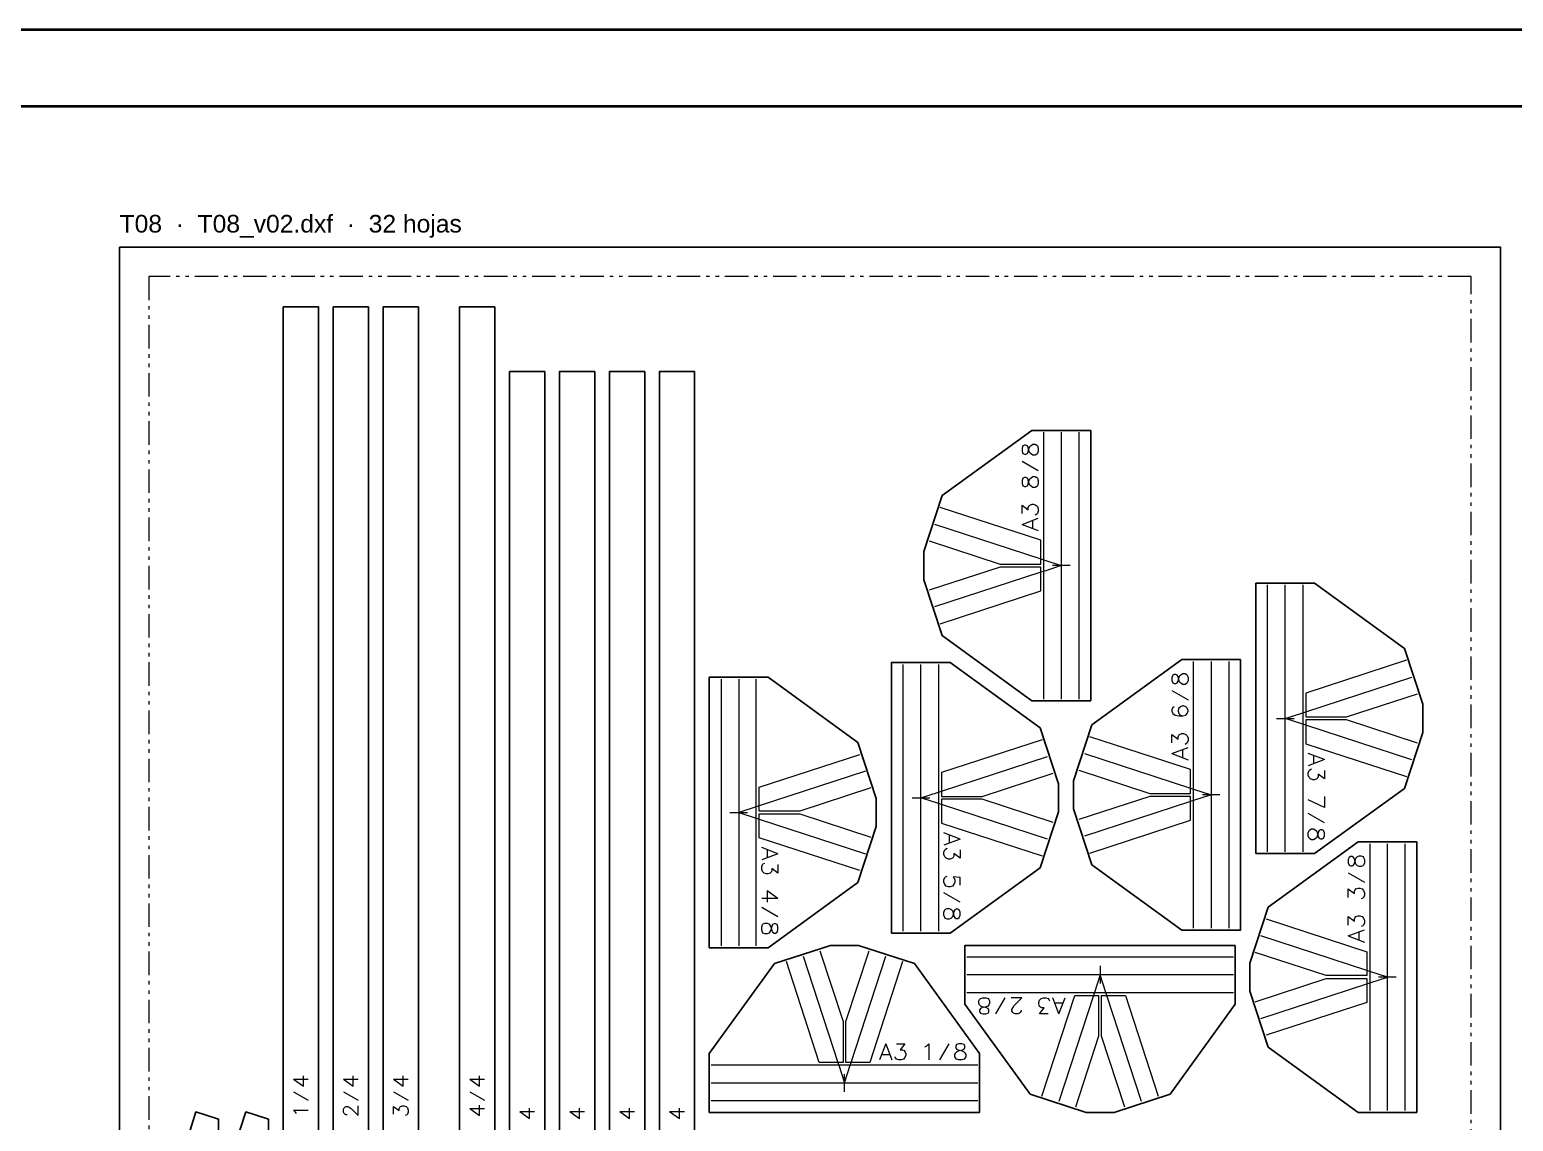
# Model space of a CAD drawing. Header units: millimetres. Extents: x 10 to 1179, y 10 to 831.
# Drawn here: x 534.7 to 787.2, y 645.3 to 831 of the extents above; entities that cross this region are included whole.
import ezdxf

# ---------------------------------------------------------------- set-up
doc = ezdxf.new("R2010")
doc.units = ezdxf.units.MM
doc.linetypes.add('LT_ZONA_UTIL', pattern=[8.2, 4, -1, 0.6, -1, 0.6, -1])
for name, color, linetype, lineweight in [('C_CORTE', 1, 'CONTINUOUS', 25), ('C_EJE', 4, 'CONTINUOUS', 13), ('C_ROTULO', 5, 'CONTINUOUS', 13), ('MARCO', 7, 'CONTINUOUS', 40), ('MARCO_HOJA', 8, 'CONTINUOUS', 25), ('TEXTO', 7, 'CONTINUOUS', 18), ('ZONA_UTIL', 5, 'LT_ZONA_UTIL', 18)]:
    doc.layers.add(name, color=color, linetype=linetype, lineweight=lineweight)
doc.styles.add('PLANO', font='arial.ttf')

msp = doc.modelspace()

# ---------------------------------------------------------------- linework, layer by layer
at = {"layer": 'C_CORTE'}
for points in [[(583.85, 501.85), (583.85, 783.85), (577.85, 783.85), (577.85, 501.85)], [(592.35, 501.85), (592.35, 783.85), (586.35, 783.85), (586.35, 501.85)], [(600.85, 501.85), (600.85, 783.85), (594.85, 783.85), (594.85, 501.85)], [(613.85, 501.85), (613.85, 783.85), (607.85, 783.85), (607.85, 501.85)], [(622.35, 501.85), (622.35, 772.85), (616.35, 772.85), (616.35, 501.85)], [(630.85, 501.85), (630.85, 772.85), (624.85, 772.85), (624.85, 501.85)], [(639.35, 501.85), (639.35, 772.85), (633.35, 772.85), (633.35, 501.85)], [(647.85, 501.85), (647.85, 772.85), (641.85, 772.85), (641.85, 501.85)], [(715.25, 762.85), (715.25, 716.85), (705.25, 716.85), (689.95, 727.95), (686.85, 737.45), (686.85, 742.25), (689.95, 751.75), (705.25, 762.85)], [(743.35, 690.85), (743.35, 736.85), (753.35, 736.85), (768.65, 725.75), (771.75, 716.25), (771.75, 711.45), (768.65, 701.95), (753.35, 690.85)], [(681.35, 677.35), (681.35, 723.35), (691.35, 723.35), (706.65, 712.25), (709.75, 702.75), (709.75, 697.95), (706.65, 688.45), (691.35, 677.35)], [(740.75, 723.85), (740.75, 677.85), (730.75, 677.85), (715.45, 688.95), (712.35, 698.45), (712.35, 703.25), (715.45, 712.75), (730.75, 723.85)], [(650.35, 720.85), (650.35, 674.85), (660.35, 674.85), (675.65, 685.95), (678.75, 695.45), (678.75, 700.25), (675.65, 709.75), (660.35, 720.85)], [(770.75, 646.85), (770.75, 692.85), (760.75, 692.85), (745.45, 681.75), (742.35, 672.25), (742.35, 667.45), (745.45, 657.95), (760.75, 646.85)], [(650.35, 646.85), (696.35, 646.85), (696.35, 656.85), (685.25, 672.15), (675.75, 675.25), (670.95, 675.25), (661.45, 672.15), (650.35, 656.85)], [(739.85, 675.25), (693.85, 675.25), (693.85, 665.25), (704.95, 649.95), (714.45, 646.85), (719.25, 646.85), (728.75, 649.95), (739.85, 665.25)], [(566.85, 508.85), (566.85, 645.67), (564.57, 646.41), (563, 646.92), (563, 646.92), (561.98, 643.8), (561.98, 643.8), (560.85, 640.33), (560.85, 503.41), (561.98, 501.85), (561.98, 501.85), (563, 501.85), (564.57, 501.85), (564.57, 501.85)], [(575.35, 508.85), (575.35, 645.67), (573.07, 646.41), (571.5, 646.92), (571.5, 646.92), (570.48, 643.8), (570.48, 643.8), (569.35, 640.33), (569.35, 503.41), (570.48, 501.85), (570.48, 501.85), (571.5, 501.85), (573.07, 501.85), (573.07, 501.85)]]:
    msp.add_lwpolyline(points, close=True, dxfattribs=at)
at = {"layer": 'C_EJE'}
for points in [[(707.25, 740.83), (707.25, 762.55)], [(710.25, 762.55), (710.25, 741.35), (710.25, 739.85)], [(713.25, 762.55), (713.25, 717.15)], [(706.75, 740.99), (706.75, 744.15), (689.61, 749.74)], [(688.68, 746.89), (706.75, 740.99)], [(687.75, 744.04), (699.82, 740.1), (706.75, 740.1), (706.75, 740.99)], [(706.75, 740.99), (707.25, 740.83)], [(707.25, 738.87), (707.25, 740.83)], [(707.25, 740.83), (710.25, 739.85)], [(710.25, 739.85), (707.25, 738.87)], [(710.25, 739.85), (708.75, 739.85)], [(711.75, 739.85), (710.25, 739.85)], [(710.25, 739.85), (710.25, 738.35), (710.25, 717.15)], [(706.75, 738.71), (706.75, 739.6), (699.82, 739.6), (687.75, 735.66)], [(706.75, 738.71), (688.68, 732.81)], [(689.61, 729.96), (706.75, 735.55), (706.75, 738.71)], [(707.25, 738.87), (706.75, 738.71)], [(707.25, 717.15), (707.25, 738.87)], [(745.35, 691.15), (745.35, 736.55)], [(748.35, 713.85), (748.35, 715.35), (748.35, 736.55)], [(751.35, 736.55), (751.35, 714.83)], [(683.35, 677.65), (683.35, 723.05)], [(686.35, 700.35), (686.35, 701.85), (686.35, 723.05)], [(689.35, 723.05), (689.35, 701.33)], [(732.75, 701.83), (732.75, 723.55)], [(735.75, 723.55), (735.75, 702.35), (735.75, 700.85)], [(738.75, 723.55), (738.75, 678.15)], [(768.99, 723.74), (751.85, 718.15), (751.85, 714.99)], [(652.35, 720.55), (652.35, 675.15)], [(655.35, 720.55), (655.35, 699.35), (655.35, 697.85)], [(658.35, 698.83), (658.35, 720.55)], [(751.85, 714.99), (769.92, 720.89)], [(751.85, 714.99), (751.85, 714.1), (758.78, 714.1), (770.85, 718.04)], [(748.35, 713.85), (751.35, 714.83)], [(751.35, 714.83), (751.85, 714.99)], [(751.35, 714.83), (751.35, 712.87)], [(746.85, 713.85), (748.35, 713.85)], [(748.35, 691.15), (748.35, 712.35), (748.35, 713.85)], [(751.35, 712.87), (748.35, 713.85)], [(748.35, 713.85), (749.85, 713.85)], [(751.35, 712.87), (751.35, 691.15)], [(751.85, 712.71), (751.35, 712.87)], [(770.85, 709.66), (758.78, 713.6), (751.85, 713.6), (751.85, 712.71)], [(751.85, 712.71), (751.85, 709.55), (768.99, 703.96)], [(769.92, 706.81), (751.85, 712.71)], [(706.99, 710.24), (689.85, 704.65), (689.85, 701.49)], [(732.25, 701.99), (732.25, 705.15), (715.11, 710.74)], [(658.85, 698.99), (658.85, 702.15), (675.99, 707.74)], [(689.85, 701.49), (707.92, 707.39)], [(714.18, 707.89), (732.25, 701.99)], [(676.92, 704.89), (658.85, 698.99)], [(689.85, 701.49), (689.85, 700.6), (696.78, 700.6), (708.85, 704.54)], [(713.25, 705.04), (725.32, 701.1), (732.25, 701.1), (732.25, 701.99)], [(677.85, 702.04), (665.78, 698.1), (658.85, 698.1), (658.85, 698.99)], [(732.25, 701.99), (732.75, 701.83)], [(684.85, 700.35), (686.35, 700.35)], [(686.35, 700.35), (689.35, 701.33)], [(686.35, 677.65), (686.35, 698.85), (686.35, 700.35)], [(689.35, 699.37), (686.35, 700.35)], [(686.35, 700.35), (687.85, 700.35)], [(689.35, 701.33), (689.85, 701.49)], [(689.35, 701.33), (689.35, 699.37)], [(689.35, 699.37), (689.35, 677.65)], [(689.85, 699.21), (689.35, 699.37)], [(708.85, 696.16), (696.78, 700.1), (689.85, 700.1), (689.85, 699.21)], [(732.25, 699.71), (732.25, 700.6), (725.32, 700.6), (713.25, 696.66)], [(732.25, 699.71), (714.18, 693.81)], [(715.11, 690.96), (732.25, 696.55), (732.25, 699.71)], [(732.75, 699.87), (732.25, 699.71)], [(732.75, 699.87), (732.75, 701.83)], [(732.75, 701.83), (735.75, 700.85)], [(735.75, 700.85), (732.75, 699.87)], [(732.75, 678.15), (732.75, 699.87)], [(735.75, 700.85), (734.25, 700.85)], [(737.25, 700.85), (735.75, 700.85)], [(735.75, 700.85), (735.75, 699.35), (735.75, 678.15)], [(653.85, 697.85), (655.35, 697.85)], [(658.35, 698.83), (655.35, 697.85)], [(655.35, 697.85), (655.35, 696.35), (655.35, 675.15)], [(655.35, 697.85), (658.35, 696.87)], [(655.35, 697.85), (656.85, 697.85)], [(658.85, 698.99), (658.35, 698.83)], [(658.35, 696.87), (658.35, 698.83)], [(658.35, 675.15), (658.35, 696.87)], [(658.35, 696.87), (658.85, 696.71)], [(658.85, 696.71), (658.85, 697.6), (665.78, 697.6), (677.85, 693.66)], [(689.85, 699.21), (689.85, 696.05), (706.99, 690.46)], [(707.92, 693.31), (689.85, 699.21)], [(675.99, 687.96), (658.85, 693.55), (658.85, 696.71)], [(658.85, 696.71), (676.92, 690.81)], [(762.75, 692.55), (762.75, 670.83)], [(765.75, 669.85), (765.75, 671.35), (765.75, 692.55)], [(768.75, 647.15), (768.75, 692.55)], [(745.11, 679.74), (762.25, 674.15), (762.25, 670.99)], [(762.25, 670.99), (744.18, 676.89)], [(669.16, 674.35), (673.1, 662.28), (673.1, 655.35), (672.21, 655.35)], [(674.49, 655.35), (673.6, 655.35), (673.6, 662.28), (677.54, 674.35)], [(672.21, 655.35), (669.05, 655.35), (663.46, 672.49)], [(666.31, 673.42), (672.21, 655.35)], [(674.49, 655.35), (680.39, 673.42)], [(683.24, 672.49), (677.65, 655.35), (674.49, 655.35)], [(739.55, 673.25), (694.15, 673.25)], [(716.85, 671.75), (716.85, 670.25)], [(762.25, 670.99), (762.25, 670.1), (755.32, 670.1), (743.25, 674.04)], [(716.85, 670.25), (715.35, 670.25), (694.15, 670.25)], [(716.85, 670.25), (715.87, 667.25)], [(739.55, 670.25), (718.35, 670.25), (716.85, 670.25)], [(717.83, 667.25), (716.85, 670.25)], [(716.85, 670.25), (716.85, 668.75)], [(743.25, 665.66), (755.32, 669.6), (762.25, 669.6), (762.25, 668.71)], [(762.75, 670.83), (762.25, 670.99)], [(762.75, 670.83), (762.75, 668.87)], [(765.75, 669.85), (762.75, 670.83)], [(762.75, 668.87), (765.75, 669.85)], [(765.75, 669.85), (764.25, 669.85)], [(765.75, 647.15), (765.75, 668.35), (765.75, 669.85)], [(767.25, 669.85), (765.75, 669.85)], [(694.15, 667.25), (715.87, 667.25)], [(706.96, 649.61), (712.55, 666.75), (715.71, 666.75)], [(715.71, 666.75), (709.81, 648.68)], [(715.71, 666.75), (716.6, 666.75), (716.6, 659.82), (712.66, 647.75)], [(715.87, 667.25), (715.71, 666.75)], [(715.87, 667.25), (717.83, 667.25)], [(721.04, 647.75), (717.1, 659.82), (717.1, 666.75), (717.99, 666.75)], [(717.83, 667.25), (739.55, 667.25)], [(717.99, 666.75), (717.83, 667.25)], [(717.99, 666.75), (721.15, 666.75), (726.74, 649.61)], [(723.89, 648.68), (717.99, 666.75)], [(744.18, 662.81), (762.25, 668.71)], [(762.25, 668.71), (762.25, 665.55), (745.11, 659.96)], [(762.25, 668.71), (762.75, 668.87)], [(762.75, 668.87), (762.75, 647.15)], [(672.37, 654.85), (650.65, 654.85)], [(672.21, 655.35), (672.37, 654.85)], [(674.33, 654.85), (672.37, 654.85)], [(672.37, 654.85), (673.35, 651.85)], [(673.35, 651.85), (674.33, 654.85)], [(674.33, 654.85), (674.49, 655.35)], [(696.05, 654.85), (674.33, 654.85)], [(650.65, 651.85), (671.85, 651.85), (673.35, 651.85)], [(673.35, 651.85), (673.35, 653.35)], [(673.35, 650.35), (673.35, 651.85)], [(673.35, 651.85), (674.85, 651.85), (696.05, 651.85)], [(650.65, 648.85), (696.05, 648.85)]]:
    msp.add_lwpolyline(points, dxfattribs=at)
at = {"layer": 'C_ROTULO'}
for points in [[(703.58, 759.3), (703.71, 758.91), (703.97, 758.78), (704.23, 758.78), (704.49, 758.91), (704.62, 759.17), (704.75, 759.7), (704.88, 760.09), (705.15, 760.35), (705.41, 760.48), (705.8, 760.48), (706.06, 760.35), (706.19, 760.22), (706.33, 759.83), (706.33, 759.3), (706.19, 758.91), (706.06, 758.78), (705.8, 758.65), (705.41, 758.65), (705.15, 758.78), (704.88, 759.04), (704.75, 759.44), (704.62, 759.96), (704.49, 760.22), (704.23, 760.35), (703.97, 760.35), (703.71, 760.22), (703.58, 759.83), (703.58, 759.3)], [(703.58, 757.6), (706.33, 756.03)], [(703.58, 753.8), (703.71, 753.41), (703.97, 753.28), (704.23, 753.28), (704.49, 753.41), (704.62, 753.67), (704.75, 754.2), (704.88, 754.59), (705.15, 754.85), (705.41, 754.98), (705.8, 754.98), (706.06, 754.85), (706.19, 754.72), (706.33, 754.33), (706.33, 753.8), (706.19, 753.41), (706.06, 753.28), (705.8, 753.15), (705.41, 753.15), (705.15, 753.28), (704.88, 753.54), (704.75, 753.94), (704.62, 754.46), (704.49, 754.72), (704.23, 754.85), (703.97, 754.85), (703.71, 754.72), (703.58, 754.33), (703.58, 753.8)], [(703.58, 748.7), (703.58, 750.14), (704.62, 749.35), (704.62, 749.75), (704.75, 750.01), (704.88, 750.14), (705.28, 750.27), (705.54, 750.27), (705.93, 750.14), (706.19, 749.88), (706.33, 749.48), (706.33, 749.09), (706.19, 748.7), (706.06, 748.57), (705.8, 748.44)], [(703.58, 746.86), (706.33, 747.91)], [(705.41, 746.21), (705.41, 747.52)], [(703.58, 746.86), (706.33, 745.82)], [(729.08, 720.3), (729.21, 719.91), (729.47, 719.78), (729.73, 719.78), (729.99, 719.91), (730.12, 720.17), (730.25, 720.7), (730.38, 721.09), (730.65, 721.35), (730.91, 721.48), (731.3, 721.48), (731.56, 721.35), (731.69, 721.22), (731.83, 720.83), (731.83, 720.3), (731.69, 719.91), (731.56, 719.78), (731.3, 719.65), (730.91, 719.65), (730.65, 719.78), (730.38, 720.04), (730.25, 720.44), (730.12, 720.96), (729.99, 721.22), (729.73, 721.35), (729.47, 721.35), (729.21, 721.22), (729.08, 720.83), (729.08, 720.3)], [(729.08, 718.6), (731.83, 717.03)], [(729.47, 715.85), (729.21, 715.72), (729.08, 715.33), (729.08, 715.07), (729.21, 714.67), (729.6, 714.41), (730.25, 714.28), (730.91, 714.28), (731.43, 714.41), (731.69, 714.67), (731.83, 715.07), (731.83, 715.2), (731.69, 715.59), (731.43, 715.85), (731.04, 715.98), (730.91, 715.98), (730.52, 715.85), (730.25, 715.59), (730.12, 715.2), (730.12, 715.07), (730.25, 714.67), (730.52, 714.41), (730.91, 714.28)], [(729.08, 709.7), (729.08, 711.14), (730.12, 710.35), (730.12, 710.75), (730.25, 711.01), (730.38, 711.14), (730.78, 711.27), (731.04, 711.27), (731.43, 711.14), (731.69, 710.88), (731.83, 710.48), (731.83, 710.09), (731.69, 709.7), (731.56, 709.57), (731.3, 709.44)], [(729.08, 707.86), (731.83, 708.91)], [(729.08, 707.86), (731.83, 706.82)], [(730.91, 707.21), (730.91, 708.52)], [(755.02, 706.84), (752.27, 707.88)], [(753.19, 707.49), (753.19, 706.18)], [(755.02, 706.84), (752.27, 705.79)], [(755.02, 705), (755.02, 703.56), (753.98, 704.35), (753.98, 703.95), (753.85, 703.69), (753.72, 703.56), (753.32, 703.43), (753.06, 703.43), (752.67, 703.56), (752.41, 703.82), (752.27, 704.22), (752.27, 704.61), (752.41, 705), (752.54, 705.13), (752.8, 705.26)], [(755.02, 698.72), (752.27, 700.03)], [(755.02, 700.55), (755.02, 698.72)], [(755.02, 696.1), (752.27, 697.67)], [(693.02, 693.34), (690.27, 694.38)], [(755.02, 694.4), (754.89, 694.79), (754.63, 694.92), (754.37, 694.92), (754.11, 694.79), (753.98, 694.53), (753.85, 694), (753.72, 693.61), (753.45, 693.35), (753.19, 693.22), (752.8, 693.22), (752.54, 693.35), (752.41, 693.48), (752.27, 693.87), (752.27, 694.4), (752.41, 694.79), (752.54, 694.92), (752.8, 695.05), (753.19, 695.05), (753.45, 694.92), (753.72, 694.66), (753.85, 694.26), (753.98, 693.74), (754.11, 693.48), (754.37, 693.35), (754.63, 693.35), (754.89, 693.48), (755.02, 693.87), (755.02, 694.4)], [(662.02, 690.84), (659.27, 691.88)], [(693.02, 693.34), (690.27, 692.29)], [(691.19, 693.99), (691.19, 692.68)], [(662.02, 690.84), (659.27, 689.79)], [(662.02, 689), (662.02, 687.56), (660.98, 688.35), (660.98, 687.95), (660.85, 687.69), (660.72, 687.56), (660.32, 687.43), (660.06, 687.43), (659.67, 687.56), (659.41, 687.82), (659.27, 688.22), (659.27, 688.61), (659.41, 689), (659.54, 689.13), (659.8, 689.26)], [(660.19, 691.49), (660.19, 690.18)], [(693.02, 691.5), (693.02, 690.06), (691.98, 690.85), (691.98, 690.45), (691.85, 690.19), (691.72, 690.06), (691.32, 689.93), (691.06, 689.93), (690.67, 690.06), (690.41, 690.32), (690.27, 690.72), (690.27, 691.11), (690.41, 691.5), (690.54, 691.63), (690.8, 691.76)], [(759.08, 689.3), (759.21, 688.91), (759.47, 688.78), (759.73, 688.78), (759.99, 688.91), (760.12, 689.17), (760.25, 689.7), (760.38, 690.09), (760.65, 690.35), (760.91, 690.48), (761.3, 690.48), (761.56, 690.35), (761.69, 690.22), (761.83, 689.83), (761.83, 689.3), (761.69, 688.91), (761.56, 688.78), (761.3, 688.65), (760.91, 688.65), (760.65, 688.78), (760.38, 689.04), (760.25, 689.44), (760.12, 689.96), (759.99, 690.22), (759.73, 690.35), (759.47, 690.35), (759.21, 690.22), (759.08, 689.83), (759.08, 689.3)], [(693.02, 685.48), (693.02, 686.79), (691.85, 686.92), (691.98, 686.79), (692.11, 686.4), (692.11, 686), (691.98, 685.61), (691.72, 685.35), (691.32, 685.22), (691.06, 685.22), (690.67, 685.35), (690.41, 685.61), (690.27, 686), (690.27, 686.4), (690.41, 686.79), (690.54, 686.92), (690.8, 687.05)], [(759.08, 687.6), (761.83, 686.03)], [(662.02, 683.24), (660.19, 684.55), (660.19, 682.59)], [(759.08, 683.41), (759.08, 684.85), (760.12, 684.07), (760.12, 684.46), (760.25, 684.72), (760.38, 684.85), (760.78, 684.98), (761.04, 684.98), (761.43, 684.85), (761.69, 684.59), (761.83, 684.2), (761.83, 683.8), (761.69, 683.41), (761.56, 683.28), (761.3, 683.15)], [(662.02, 683.24), (659.27, 683.24)], [(662.02, 680.1), (659.27, 681.67)], [(693.02, 682.6), (690.27, 684.17)], [(693.02, 680.9), (692.89, 681.29), (692.63, 681.42), (692.37, 681.42), (692.11, 681.29), (691.98, 681.03), (691.85, 680.5), (691.72, 680.11), (691.45, 679.85), (691.19, 679.72), (690.8, 679.72), (690.54, 679.85), (690.41, 679.98), (690.27, 680.37), (690.27, 680.9), (690.41, 681.29), (690.54, 681.42), (690.8, 681.55), (691.19, 681.55), (691.45, 681.42), (691.72, 681.16), (691.85, 680.76), (691.98, 680.24), (692.11, 679.98), (692.37, 679.85), (692.63, 679.85), (692.89, 679.98), (693.02, 680.37), (693.02, 680.9)], [(759.08, 678.7), (759.08, 680.14), (760.12, 679.35), (760.12, 679.75), (760.25, 680.01), (760.38, 680.14), (760.78, 680.27), (761.04, 680.27), (761.43, 680.14), (761.69, 679.88), (761.83, 679.48), (761.83, 679.09), (761.69, 678.7), (761.56, 678.57), (761.3, 678.44)], [(662.02, 678.4), (661.89, 678.79), (661.63, 678.92), (661.37, 678.92), (661.11, 678.79), (660.98, 678.53), (660.85, 678), (660.72, 677.61), (660.45, 677.35), (660.19, 677.22), (659.8, 677.22), (659.54, 677.35), (659.41, 677.48), (659.27, 677.87), (659.27, 678.4), (659.41, 678.79), (659.54, 678.92), (659.8, 679.05), (660.19, 679.05), (660.45, 678.92), (660.72, 678.66), (660.85, 678.26), (660.98, 677.74), (661.11, 677.48), (661.37, 677.35), (661.63, 677.35), (661.89, 677.48), (662.02, 677.87), (662.02, 678.4)], [(759.08, 676.86), (761.83, 677.91)], [(759.08, 676.86), (761.83, 675.82)], [(760.91, 676.21), (760.91, 677.52)], [(697.4, 663.58), (697.79, 663.71), (697.92, 663.97), (697.92, 664.23), (697.79, 664.49), (697.53, 664.62), (697, 664.75), (696.61, 664.88), (696.35, 665.15), (696.22, 665.41), (696.22, 665.8), (696.35, 666.06), (696.48, 666.19), (696.87, 666.33), (697.4, 666.33), (697.79, 666.19), (697.92, 666.06), (698.05, 665.8), (698.05, 665.41), (697.92, 665.15), (697.66, 664.88), (697.26, 664.75), (696.74, 664.62), (696.48, 664.49), (696.35, 664.23), (696.35, 663.97), (696.48, 663.71), (696.87, 663.58), (697.4, 663.58)], [(699.1, 663.58), (700.67, 666.33)], [(703.42, 664.23), (703.42, 664.1), (703.29, 663.84), (703.16, 663.71), (702.9, 663.58), (702.37, 663.58), (702.11, 663.71), (701.98, 663.84), (701.85, 664.1), (701.85, 664.36), (701.98, 664.62), (702.24, 665.02), (703.55, 666.33), (701.72, 666.33)], [(708, 663.58), (706.56, 663.58), (707.35, 664.62), (706.95, 664.62), (706.69, 664.75), (706.56, 664.88), (706.43, 665.28), (706.43, 665.54), (706.56, 665.93), (706.82, 666.19), (707.22, 666.33), (707.61, 666.33), (708, 666.19), (708.13, 666.06), (708.26, 665.8)], [(709.84, 663.58), (708.79, 666.33)], [(710.49, 665.41), (709.18, 665.41)], [(709.84, 663.58), (710.88, 666.33)], [(680.36, 658.52), (679.32, 655.77)], [(679.71, 656.69), (681.02, 656.69)], [(680.36, 658.52), (681.41, 655.77)], [(682.2, 658.52), (683.64, 658.52), (682.85, 657.48), (683.25, 657.48), (683.51, 657.35), (683.64, 657.22), (683.77, 656.82), (683.77, 656.56), (683.64, 656.17), (683.38, 655.91), (682.98, 655.77), (682.59, 655.77), (682.2, 655.91), (682.07, 656.04), (681.94, 656.3)], [(687.04, 658), (687.3, 658.13), (687.7, 658.52), (687.7, 655.77)], [(691.1, 658.52), (689.53, 655.77)], [(692.8, 658.52), (692.41, 658.39), (692.28, 658.13), (692.28, 657.87), (692.41, 657.61), (692.67, 657.48), (693.2, 657.35), (693.59, 657.22), (693.85, 656.95), (693.98, 656.69), (693.98, 656.3), (693.85, 656.04), (693.72, 655.91), (693.33, 655.77), (692.8, 655.77), (692.41, 655.91), (692.28, 656.04), (692.15, 656.3), (692.15, 656.69), (692.28, 656.95), (692.54, 657.22), (692.94, 657.35), (693.46, 657.48), (693.72, 657.61), (693.85, 657.87), (693.85, 658.13), (693.72, 658.39), (693.33, 658.52), (692.8, 658.52)], [(579.6, 652.49), (581.27, 651.3), (581.27, 653.09)], [(579.6, 652.49), (582.1, 652.49)], [(588.1, 652.49), (589.77, 651.3), (589.77, 653.09)], [(588.1, 652.49), (590.6, 652.49)], [(596.6, 652.49), (598.27, 651.3), (598.27, 653.09)], [(596.6, 652.49), (599.1, 652.49)], [(609.6, 652.49), (611.27, 651.3), (611.27, 653.09)], [(609.6, 652.49), (612.1, 652.49)], [(579.6, 650.35), (582.1, 648.92)], [(588.1, 650.35), (590.6, 648.92)], [(596.6, 650.35), (599.1, 648.92)], [(609.6, 650.35), (612.1, 648.92)], [(580.08, 646.66), (579.96, 646.9), (579.6, 647.25), (582.1, 647.25)], [(588.7, 646.42), (588.58, 646.42), (588.34, 646.54), (588.22, 646.66), (588.1, 646.9), (588.1, 647.37), (588.22, 647.61), (588.34, 647.73), (588.58, 647.85), (588.81, 647.85), (589.05, 647.73), (589.41, 647.49), (590.6, 646.3), (590.6, 647.97)], [(596.6, 646.54), (596.6, 647.85), (597.55, 647.14), (597.55, 647.49), (597.67, 647.73), (597.79, 647.85), (598.15, 647.97), (598.39, 647.97), (598.74, 647.85), (598.98, 647.61), (599.1, 647.25), (599.1, 646.9), (598.98, 646.54), (598.86, 646.42), (598.62, 646.3)], [(609.6, 647.49), (611.27, 646.3), (611.27, 648.09)], [(609.6, 647.49), (612.1, 647.49)], [(618.1, 646.99), (619.77, 645.8), (619.77, 647.59)], [(618.1, 646.99), (620.6, 646.99)], [(626.6, 646.99), (628.27, 645.8), (628.27, 647.59)], [(626.6, 646.99), (629.1, 646.99)], [(635.1, 646.99), (636.77, 645.8), (636.77, 647.59)], [(635.1, 646.99), (637.6, 646.99)], [(643.6, 646.99), (645.27, 645.8), (645.27, 647.59)], [(643.6, 646.99), (646.1, 646.99)]]:
    msp.add_lwpolyline(points, dxfattribs=at)
at = {"layer": 'MARCO'}
msp.add_line((10, 818), (1179, 818), dxfattribs=at)
msp.add_lwpolyline([(10, 10), (1179, 10), (1179, 831), (10, 831)], close=True, dxfattribs=at)
at = {"layer": 'MARCO_HOJA'}
msp.add_lwpolyline([(550, 494), (785, 494), (785, 794), (550, 794)], close=True, dxfattribs=at)
at = {"layer": 'ZONA_UTIL'}
msp.add_lwpolyline([(555, 499), (780, 499), (780, 789), (555, 789)], close=True, dxfattribs=at)

# ---------------------------------------------------------------- texts
at = {"layer": 'TEXTO', "style": 'PLANO'}
msp.add_text('T08  ·  T08_v02.dxf  ·  32 hojas', height=3, dxfattribs=at).set_placement((550, 796.5))

doc.saveas('drawing.dxf')
